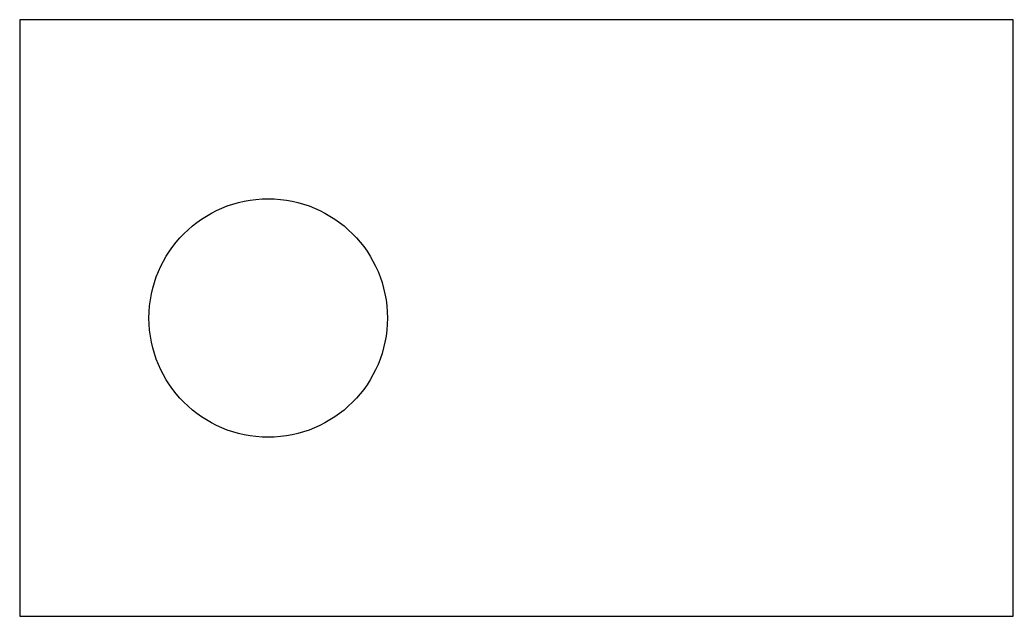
# Model space of a CAD drawing. Header units: millimetres. Extents: x 0 to 100, y 0 to 60.
import ezdxf

# ---------------------------------------------------------------- set-up
doc = ezdxf.new("R2010")
doc.units = ezdxf.units.MM

msp = doc.modelspace()

# ---------------------------------------------------------------- linework, layer by layer
at = {"layer": 'Plate'}
msp.add_lwpolyline([(0, 0), (100, 0), (100, 60), (0, 60)], close=True, dxfattribs=at)
msp.add_circle((25, 30), 12, dxfattribs=at)

doc.saveas('drawing.dxf')
